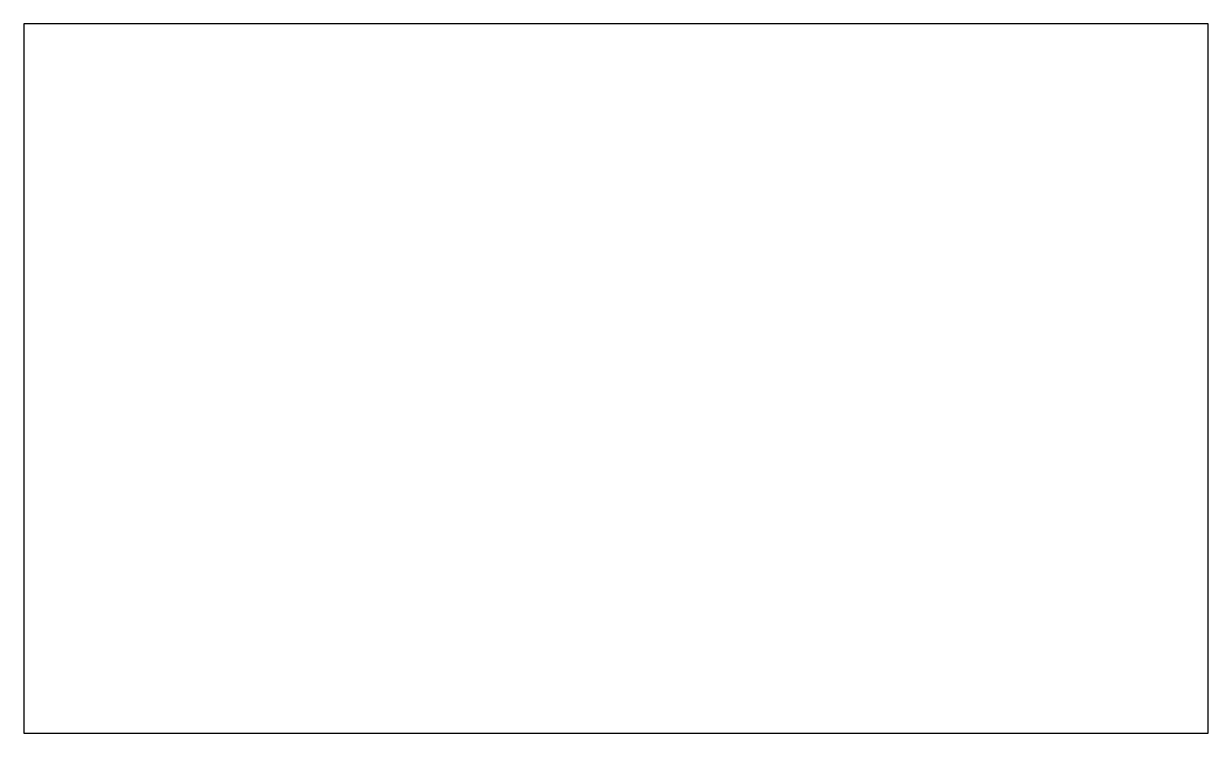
# Model space of a CAD drawing. Header units: metres. Extents: x 0 to 400, y 0 to 240.
import ezdxf

# ---------------------------------------------------------------- set-up
doc = ezdxf.new("R2010")
doc.units = ezdxf.units.M

msp = doc.modelspace()

# ---------------------------------------------------------------- linework, layer by layer
msp.add_lwpolyline([(-0.25, -0.026), (-0.247, -0.047), (-0.241, -0.069), (-0.231, -0.097), (-0.221, -0.119), (-0.208, -0.14), (-0.195, -0.158), (-0.177, -0.177), (-0.158, -0.195), (-0.14, -0.208), (-0.119, -0.221), (-0.097, -0.231), (-0.069, -0.241), (-0.047, -0.247), (-0.026, -0.25), (0.015, -0.252), (399.985, -0.252), (400.026, -0.25), (400.047, -0.247), (400.069, -0.241), (400.097, -0.231), (400.119, -0.221), (400.14, -0.208), (400.158, -0.195), (400.177, -0.177), (400.195, -0.158), (400.208, -0.14), (400.221, -0.119), (400.231, -0.097), (400.241, -0.069), (400.247, -0.047), (400.25, -0.026), (400.252, 0.015), (400.252, 239.265), (400.25, 239.306), (400.247, 239.327), (400.241, 239.349), (400.231, 239.377), (400.221, 239.399), (400.208, 239.42), (400.195, 239.438), (400.177, 239.457), (400.158, 239.475), (400.14, 239.488), (400.119, 239.501), (400.097, 239.511), (400.069, 239.521), (400.047, 239.527), (400.026, 239.53), (399.985, 239.532), (0.015, 239.532), (-0.026, 239.53), (-0.047, 239.527), (-0.069, 239.521), (-0.097, 239.511), (-0.119, 239.501), (-0.14, 239.488), (-0.158, 239.475), (-0.177, 239.457), (-0.195, 239.438), (-0.208, 239.42), (-0.221, 239.399), (-0.231, 239.377), (-0.241, 239.349), (-0.247, 239.327), (-0.25, 239.306), (-0.252, 239.265), (-0.252, 0.015), (-0.25, -0.026)], close=True)

doc.saveas('drawing.dxf')
